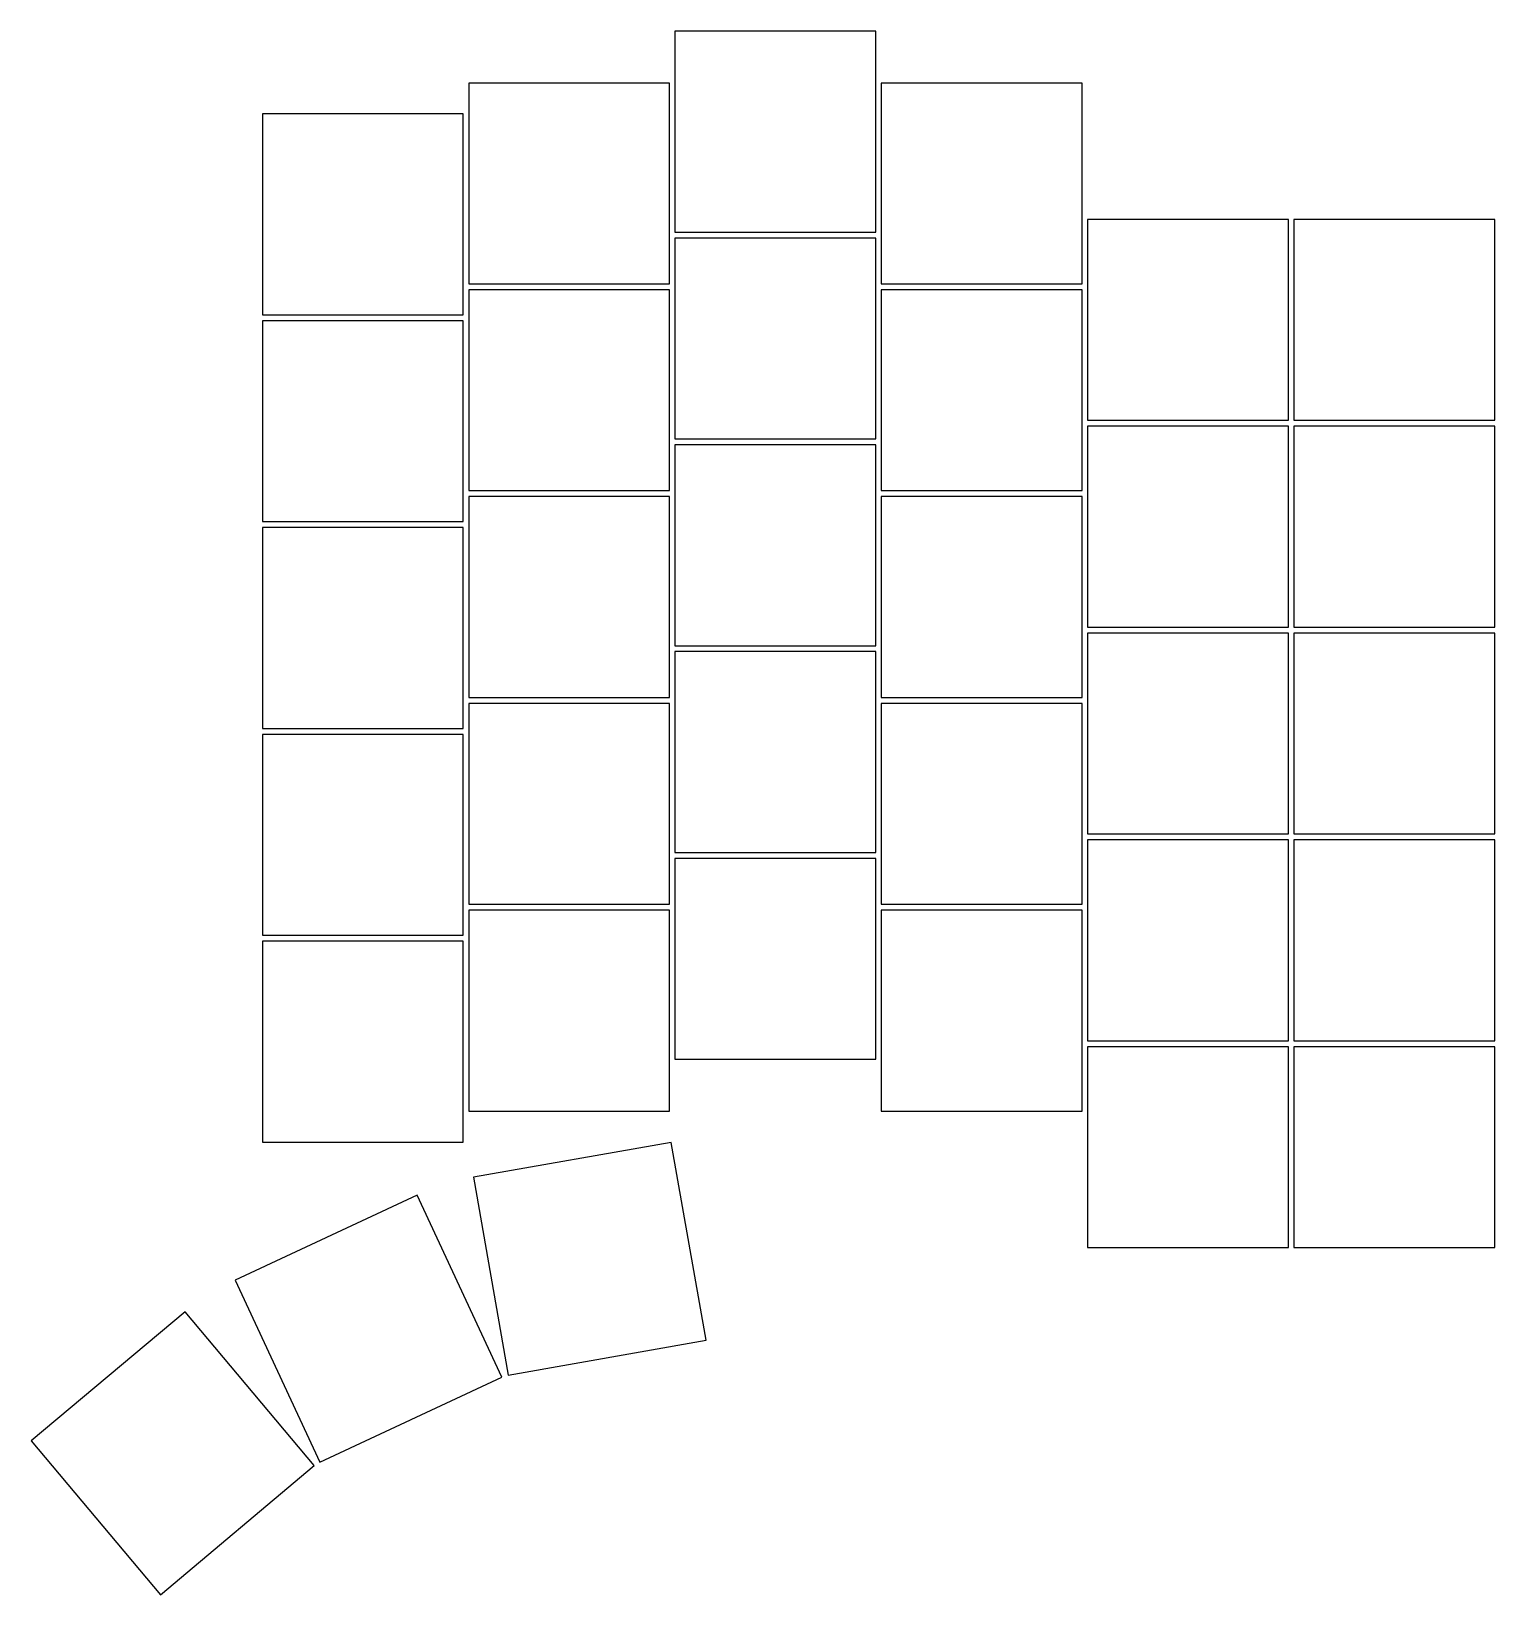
# Model space of a CAD drawing. Header units: millimetres. Extents: x 174 to 309, y -161 to -17.
import ezdxf

# ---------------------------------------------------------------- set-up
doc = ezdxf.new("R2010")
doc.units = ezdxf.units.MM

msp = doc.modelspace()

# ---------------------------------------------------------------- linework, layer by layer
for p, q in [((252.25, -17.21), (233.75, -17.21)), ((233.75, -17.21), (233.75, -35.71)), ((252.25, -35.71), (252.25, -17.21)), ((233.25, -21.98), (214.75, -21.98)), ((214.75, -21.98), (214.75, -40.48)), ((233.25, -40.48), (233.25, -21.98)), ((271.25, -21.98), (252.75, -21.98)), ((252.75, -21.98), (252.75, -40.48)), ((271.25, -40.48), (271.25, -21.98)), ((214.25, -24.83), (195.75, -24.83)), ((195.75, -24.83), (195.75, -43.33)), ((214.25, -43.33), (214.25, -24.83)), ((290.25, -34.55), (271.75, -34.55)), ((271.75, -34.55), (271.75, -53.05)), ((290.25, -53.05), (290.25, -34.55)), ((309.25, -34.55), (290.75, -34.55)), ((290.75, -34.55), (290.75, -53.05)), ((309.25, -53.05), (309.25, -34.55)), ((233.75, -35.71), (252.25, -35.71)), ((252.25, -36.26), (233.75, -36.26)), ((233.75, -36.26), (233.75, -54.76)), ((252.25, -54.76), (252.25, -36.26)), ((214.75, -40.48), (233.25, -40.48)), ((233.25, -41.03), (214.75, -41.03)), ((214.75, -41.03), (214.75, -59.53)), ((233.25, -59.53), (233.25, -41.03)), ((252.75, -40.48), (271.25, -40.48)), ((271.25, -41.03), (252.75, -41.03)), ((252.75, -41.03), (252.75, -59.53)), ((271.25, -59.53), (271.25, -41.03)), ((195.75, -43.33), (214.25, -43.33)), ((214.25, -43.88), (195.75, -43.88)), ((195.75, -43.88), (195.75, -62.38)), ((214.25, -62.38), (214.25, -43.88)), ((271.75, -53.05), (290.25, -53.05)), ((290.75, -53.05), (309.25, -53.05)), ((290.25, -53.6), (271.75, -53.6)), ((271.75, -53.6), (271.75, -72.1)), ((290.25, -72.1), (290.25, -53.6)), ((309.25, -53.6), (290.75, -53.6)), ((290.75, -53.6), (290.75, -72.1)), ((309.25, -72.1), (309.25, -53.6)), ((233.75, -54.76), (252.25, -54.76)), ((252.25, -55.31), (233.75, -55.31)), ((233.75, -55.31), (233.75, -73.81)), ((252.25, -73.81), (252.25, -55.31)), ((214.75, -59.53), (233.25, -59.53)), ((233.25, -60.08), (214.75, -60.08)), ((214.75, -60.08), (214.75, -78.58)), ((233.25, -78.58), (233.25, -60.08)), ((252.75, -59.53), (271.25, -59.53)), ((271.25, -60.08), (252.75, -60.08)), ((252.75, -60.08), (252.75, -78.58)), ((271.25, -78.58), (271.25, -60.08)), ((195.75, -62.38), (214.25, -62.38)), ((214.25, -62.93), (195.75, -62.93)), ((195.75, -62.93), (195.75, -81.43)), ((214.25, -81.43), (214.25, -62.93)), ((271.75, -72.1), (290.25, -72.1)), ((290.25, -72.65), (271.75, -72.65)), ((271.75, -72.65), (271.75, -91.15)), ((290.25, -91.15), (290.25, -72.65)), ((290.75, -72.1), (309.25, -72.1)), ((309.25, -72.65), (290.75, -72.65)), ((290.75, -72.65), (290.75, -91.15)), ((309.25, -91.15), (309.25, -72.65)), ((233.75, -73.81), (252.25, -73.81)), ((252.25, -74.36), (233.75, -74.36)), ((233.75, -74.36), (233.75, -92.86)), ((252.25, -92.86), (252.25, -74.36)), ((214.75, -78.58), (233.25, -78.58)), ((233.25, -79.13), (214.75, -79.13)), ((214.75, -79.13), (214.75, -97.63)), ((233.25, -97.63), (233.25, -79.13)), ((252.75, -78.58), (271.25, -78.58)), ((271.25, -79.13), (252.75, -79.13)), ((252.75, -79.13), (252.75, -97.63)), ((271.25, -97.63), (271.25, -79.13)), ((195.75, -81.43), (214.25, -81.43)), ((214.25, -81.98), (195.75, -81.98)), ((195.75, -81.98), (195.75, -100.48)), ((214.25, -100.48), (214.25, -81.98)), ((271.75, -91.15), (290.25, -91.15)), ((290.25, -91.7), (271.75, -91.7)), ((271.75, -91.7), (271.75, -110.2)), ((290.25, -110.2), (290.25, -91.7)), ((290.75, -91.15), (309.25, -91.15)), ((309.25, -91.7), (290.75, -91.7)), ((290.75, -91.7), (290.75, -110.2)), ((309.25, -110.2), (309.25, -91.7)), ((233.75, -92.86), (252.25, -92.86)), ((252.25, -93.41), (233.75, -93.41)), ((233.75, -93.41), (233.75, -111.91)), ((252.25, -111.91), (252.25, -93.41)), ((214.75, -97.63), (233.25, -97.63)), ((252.75, -97.63), (271.25, -97.63)), ((233.25, -98.18), (214.75, -98.18)), ((214.75, -98.18), (214.75, -116.68)), ((233.25, -116.68), (233.25, -98.18)), ((271.25, -98.18), (252.75, -98.18)), ((252.75, -98.18), (252.75, -116.68)), ((271.25, -116.68), (271.25, -98.18)), ((195.75, -100.48), (214.25, -100.48)), ((214.25, -101.03), (195.75, -101.03)), ((195.75, -101.03), (195.75, -119.53)), ((214.25, -119.53), (214.25, -101.03)), ((271.75, -110.2), (290.25, -110.2)), ((290.25, -110.75), (271.75, -110.75)), ((271.75, -110.75), (271.75, -129.25)), ((290.25, -129.25), (290.25, -110.75)), ((290.75, -110.2), (309.25, -110.2)), ((309.25, -110.75), (290.75, -110.75)), ((290.75, -110.75), (290.75, -129.25)), ((309.25, -129.25), (309.25, -110.75)), ((233.75, -111.91), (252.25, -111.91)), ((214.75, -116.68), (233.25, -116.68)), ((252.75, -116.68), (271.25, -116.68)), ((195.75, -119.53), (214.25, -119.53)), ((233.41, -119.57), (215.19, -122.78)), ((236.62, -137.79), (233.41, -119.57)), ((215.19, -122.78), (218.4, -141)), ((209.99, -124.42), (193.23, -132.24)), ((217.81, -141.19), (209.99, -124.42)), ((271.75, -129.25), (290.25, -129.25)), ((290.75, -129.25), (309.25, -129.25)), ((193.23, -132.24), (201.05, -149.01)), ((188.63, -135.17), (174.46, -147.06)), ((200.53, -149.34), (188.63, -135.17)), ((218.4, -141), (236.62, -137.79)), ((201.05, -149.01), (217.81, -141.19)), ((174.46, -147.06), (186.35, -161.23)), ((186.35, -161.23), (200.53, -149.34))]:
    msp.add_line(p, q)

doc.saveas('drawing.dxf')
